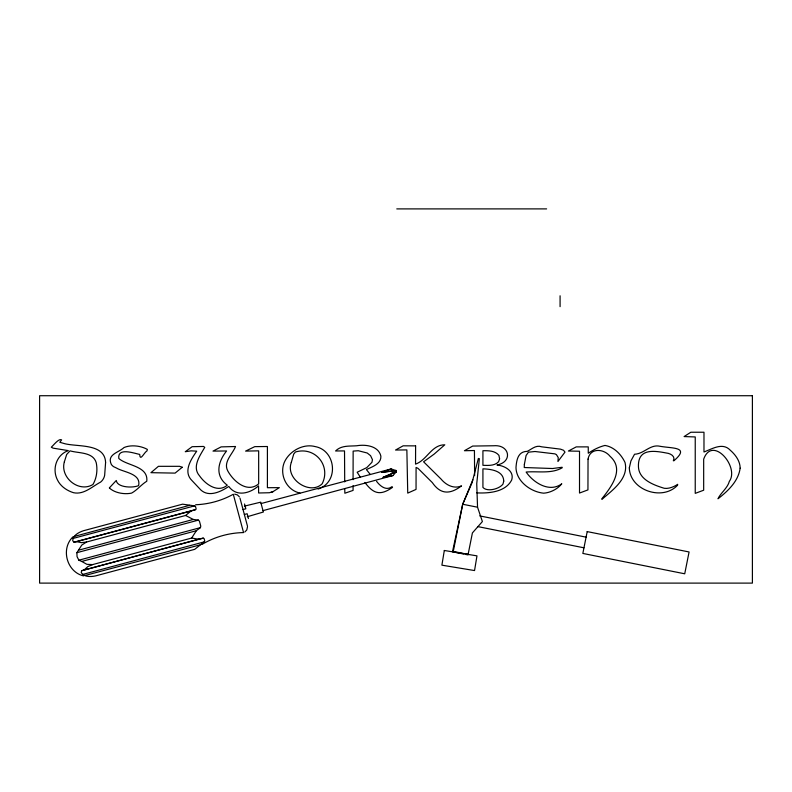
<?xml version="1.0" encoding="UTF-8"?>
<svg xmlns="http://www.w3.org/2000/svg" width="792" height="792" viewBox="0 0 792 792"><rect width="100%" height="100%" fill="white"/><g stroke="black" fill="none" stroke-linecap="round" stroke-linejoin="round"><path stroke-width="1.19" d="M185.595 515.473L193.307 519.453L198.436 520.116L199.455 521.245L200.772 526.136L200.455 527.62L196.347 530.729L81.715 561.449L78.873 560.192L77.062 556.657L76.864 552.687L81.764 545.084L86.556 542.015L185.595 515.473L191.06 510.979L195.624 509.612L196.119 508.781L195.466 506.335L194.624 505.86L182.566 504.177L83.526 530.719C79.032 532.155 72.864 535.323 72.696 540.708L73.973 542.213L76.576 541.649L191.06 510.979M472.824 479.774L462.706 504.247L453.173 551.935L463.449 553.994M452.48 551.826L462.706 504.247L472.062 482.734L478.358 458.469L479.358 458.667L476.735 483.674L477.546 507.217L482.397 521.552L472.408 532.917L468.013 554.905L465.736 554.449M109.365 487.892L116.285 480.467C117.038 487.525 132.531 488.238 138.61 485.625C141.342 473.408 123.502 472.329 116.474 468.022L113.296 466.508L111.444 464.686C106.474 454.341 118.305 452.866 124.017 447.549C131.056 444.52 140.927 445.797 147.352 449.401L147.005 450.876C143.956 452.618 140.026 461.993 139.709 454.42C133.848 453.232 117.394 447.183 118.8 458.459C127.037 465.983 148.45 465.835 146.787 481.229C141.273 484.595 137.184 490.06 131.601 493.109C124.146 494.693 114.563 492.862 109.425 488.02M81.606 570.715L81.259 572.656C84.1 577.229 91.021 576.893 95.634 575.893L194.674 549.351L204.267 541.867L204.762 541.035L204.108 538.59L203.267 538.114L198.604 539.223L81.606 570.715L203.267 538.114M84.16 569.884L87.862 566.587L92.605 564.597L191.644 538.055L198.604 539.223M191.644 538.055L196.347 530.729M73.052 536.768C60.459 548.618 66.706 571.923 83.526 575.893M396.297 471.765L392.981 475.556L383.13 477.328L396.297 471.765L383.13 477.328M74.299 536.432L189.526 505.345M244.837 531.986L246.777 529.977L247.52 526.591M273.101 491.575L279.358 487.644L267.409 487.704L267.409 446.51L254.767 446.638L245.589 451.103L258.667 450.846L258.667 483.872C247.114 493.475 233.373 481.209 227.73 470.844C223.027 461.924 232.571 454.143 235.521 446.51L221.126 446.886L213.008 451.103L226.591 450.975C217.869 461.815 214.612 475.853 227.284 485.189C217.701 493.307 205.415 484.258 199.584 475.913C191.624 466.924 200.039 455.588 204.742 447.361L203.574 446.45L192.129 446.698L185.269 451.727L191.12 450.846L196.723 451.163C191.06 459.301 182.804 471.666 192.001 480.595L199.297 488.337C207.454 498.247 220.315 492.099 228.799 486.446C236.551 497.237 250.005 493.386 258.548 485.882L258.608 492.99L269.428 492.733L273.101 491.575A8.583 8.583 0 0 1 270.805 492.485M318.127 489.06C339.52 482.001 335.729 450.183 315.087 446.569C302.871 443.282 288.743 451.49 284.11 462.835C279.368 475.19 286.724 490.238 299.96 493.079M201.93 544.47C214.464 536.966 228.957 532.828 243.56 532.58L233.293 494.267C221.8 500.633 208.811 504.247 195.683 504.742M244.362 514.493L247.154 513.731L248.44 518.542M381.793 472.319L391.198 468.933L395.98 470.567L381.793 472.319L395.98 470.567M72.973 538.461L194.624 505.86M73.973 542.213L195.624 509.612M78.705 550.163L193.307 519.453M244.411 506.128L260.726 502.168L263.36 512.018L247.252 516.74M76.864 552.687L198.436 520.116M261.093 503.544L391.198 468.933M243.065 509.533L245.827 508.791L244.54 503.979M262.993 510.632L392.981 475.556M78.873 560.192L200.455 527.62M82.625 574.467L204.267 541.867M200.138 544.856L84.784 575.556M86.556 542.015L81.447 542.659L76.576 541.649M396.782 208.9L546.619 208.89M476.804 492.872C489.119 493.456 505.534 492.05 511.691 479.962C514.592 470.963 504.464 465.656 496.94 465.003C513.058 462.003 509.731 444.391 493.733 445.757L472.666 446.064L464.429 450.727L474.428 450.529L474.626 475.576M92.605 564.597L86.922 564.34L81.715 561.449M234.689 494.139L237.372 494.901L239.382 496.841M462.706 504.247L477.546 507.217M479.754 515.909L586.09 537.154M477.625 526.561L583.961 547.807M453.272 551.44L468.112 554.4M376.537 481.288C380.13 486.05 386.11 491.208 392.07 486.635L392.515 487.387C380.358 495.901 373.547 494.01 364.914 482.467M370.062 474.18L366.409 469.587C372.25 466.745 381.407 463.884 380.873 456.133C378.487 445.866 365.647 444.253 356.786 445.757C349.381 446.332 341.332 445.183 335.59 450.975L344.52 450.915L344.708 481.922M360.37 477.259L357.162 472.23L366.785 467.607L371.973 462.261L372.448 459.657L370.577 455.697L367.231 453.014L358.301 450.727L353.143 451.103L353.074 479.675M395.911 470.319L396.366 472.012M391.773 471.062L392.406 473.428M239.976 498.118L247.411 525.898M344.777 488.743L344.837 493.238L353.074 490.406L353.074 485.635M560.083 295.792L560.083 306.652M415.612 445.876L415.543 464.122C427.046 460.122 431.462 444.767 444.787 444.807L434.125 454.123L423.591 461.795L441.015 479.021C446.104 485.179 453.994 489.208 461.518 485.882C450.866 493.931 441.065 495.366 432.333 482.605L418.057 468.399L416.077 467.448L416.048 489.406L407.741 493.109L406.86 449.905L395.545 450.034L403.158 445.817L415.612 445.876M105.593 462.488L104.653 475.319A11.524 11.524 0 0 1 100.673 482.051C92.228 486.486 83.794 494.98 73.478 492.693C66.874 490.624 60.558 486.367 57.479 480.002C51.876 469.171 56.272 454.994 68.231 450.599L53.074 448.143L51.312 447.203C54.044 444.649 59.024 438.105 61.627 439.837L59.806 442.292L62.954 443.173C75.507 447.47 104.821 442.292 105.593 462.488M524.363 464.429L524.245 467.518L552.608 468.517L562.102 467.26L562.231 467.765C551.4 474.071 537.976 471.012 526.126 472.042C533.531 482.843 549.509 492.961 561.785 483.803C557.657 489.03 550.47 492.703 543.738 493.178C530.848 492.05 516.047 481.219 515.998 467.389C516.592 459.726 518.077 451.43 527.264 451.351C531.907 449.044 536.045 444.688 541.728 446.827L560.528 449.153L563.548 450.282L564.993 452.103L557.954 461.479L558.231 457.548L556.4 454.608L554.935 453.865L534.996 451.509L528.452 452.173L526.096 455.499L524.363 464.429M291.317 462.409C285.031 479.18 310.127 495.663 322.176 483.773C331.195 465.775 315.147 446.173 295.456 451.985L293.723 454.044L291.317 462.409M629.323 467.834C629.788 489.981 662.191 501.534 677.556 485.248L677.685 484.308C674.576 486.466 669.121 489.02 664.29 488.298C653.776 485.08 638.887 479.704 638.441 466.765C637.738 448.341 653.608 450.559 666.211 452.984C670.24 453.341 675.804 456.202 673.348 460.786L673.942 460.726C690.297 446.708 672.745 448.579 660.102 446.292C650.232 443.916 644.134 453.885 634.541 454.242L630.927 460.914L629.323 467.834M64.34 461.885C59.836 477.596 78.972 493.03 92.951 484.496C96.713 478.071 97.743 469.993 96.228 462.706C92.981 451.747 78.646 453.45 70.062 450.846L66.696 454.45L64.34 461.885M588.04 459.122L587.941 489.901L579.516 493.05L579.516 451.222L568.389 451.034L576.249 446.886L588.258 446.886L588.258 453.242C593.396 449.816 598.97 446.876 604.989 445.441C614.067 446.935 621.255 454.42 625.027 462.498C628.927 478.507 612.642 490.06 601.989 499.297L601.653 499.089C610.929 487.169 625.076 469.636 610.018 456.261C604.058 448.698 590.089 447.391 588.04 459.122M740.144 468.171C738.411 481.209 727.898 491.099 718.007 498.772C720.334 493.258 727.581 488.159 729.333 481.387C739.758 467.003 712.325 434.848 703.672 459.182L703.672 490.218L695.237 493.367L695.237 436.946L684.11 436.57L690.842 432.234L703.979 432.234L703.979 451.985C712.315 448.846 722.641 442.104 730.274 450.222C735.461 454.766 740.124 461.013 740.144 468.171M444.312 550.48L441.896 565.171L474.547 570.557L476.972 555.865L444.312 550.48M587.199 531.6L582.843 553.43L684.724 573.794L689.08 551.965L587.199 531.6M503.742 481.1L502.969 484.12C499.287 489.1 487.1 492.188 482.922 487.417L482.922 468.834C491.129 469.141 503.474 470.745 503.742 481.1M182.259 467.26L175.091 473.111L150.945 472.675L158.43 466.32L179.556 466.32L182.259 467.26M499.584 458.835L498.574 461.746C494.594 466.023 488.218 465.458 482.922 465.31L482.922 450.727C488.466 450.628 495.099 450.658 498.93 455.36L499.584 458.835M752.4 395.723L39.6 395.723L39.6 583.11L752.4 583.11L752.4 395.723"/></g></svg>
